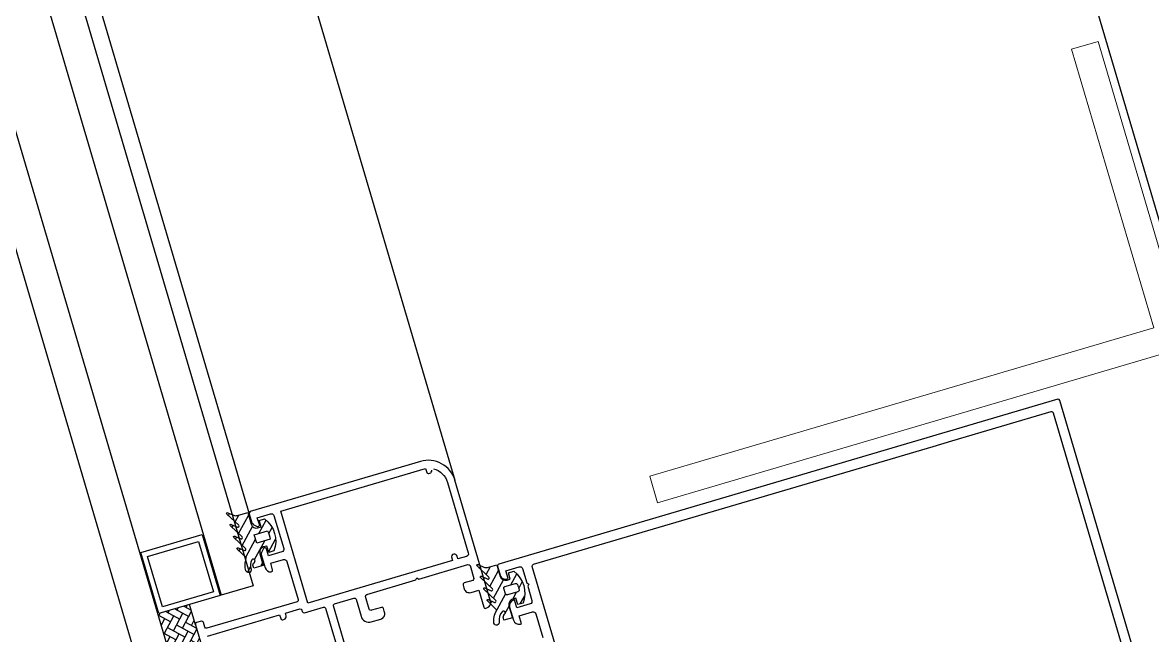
# Model space of a CAD drawing. Header units: millimetres. Extents: x 62878 to 70819, y -67946 to -61850.
# Drawn here: x 63554.8 to 63575.23, y -65183.98 to -65172.9 of the extents above; entities that cross this region are included whole.
import ezdxf

# ---------------------------------------------------------------- set-up
doc = ezdxf.new("R2010")
doc.units = ezdxf.units.MM
doc.layers.add('Dog_dos_yeni', color=63, linetype='Continuous', lineweight=5)
doc.layers.add('DOGRAMA', color=171, linetype='Continuous', lineweight=0)
pattern_1 = [(61.42665841833924, (63602.82817236294, -65288.32119574583), (0.1394151397588898, -0.07592747398675415), [])]

msp = doc.modelspace()

# ---------------------------------------------------------------- hatches: boundary and pattern name
at = {"layer": 'DOGRAMA', "lineweight": -2}
h = msp.add_hatch(dxfattribs=at)
h.set_pattern_fill('ANSI31', color=256, scale=0.05, angle=433.5057849383392, style=0)
h.set_pattern_definition(pattern_1)
edge = h.paths.add_edge_path(flags=16)
edge.add_arc((63558.87424238138, -65182.27559866034), 0.4000000000038048, 4.8896993946646035, 27.963617460120474, ccw=False)
edge.add_line((63559.27278663591, -65182.24150354062), (63559.03115095375, -65182.31274297232))
edge.add_line((63559.03115095375, -65182.31274297232), (63558.98590491007, -65182.15927377174))
edge.add_line((63558.98590491007, -65182.15927377174), (63559.22754059218, -65182.08803434003))
edge = h.paths.add_edge_path()
edge.add_arc((63558.87424238137, -65182.27559866024), 0.4999999999990584, -20.443239231993175, 53.29655605994901, ccw=False)
edge.add_line((63559.34275171478, -65182.45023830212), (63559.24683346442, -65182.47851707945))
edge.add_line((63559.24683346442, -65182.47851707945), (63559.21289893168, -65182.36341517899))
edge.add_line((63559.21289893168, -65182.36341517899), (63559.15534798144, -65182.38038244536))
edge.add_arc((63559.18362675876, -65182.47630069574), 0.1000000000141089, 106.4266584212516, 196.4266584200727)
edge.add_line((63559.08770850838, -65182.50457947307), (63559.14992181848, -65182.71559962387))
edge.add_line((63559.14992181848, -65182.71559962387), (63558.97726896781, -65182.76650142306))
edge.add_line((63558.97726896781, -65182.76650142306), (63558.96610467775, -65182.72863347865))
edge.add_arc((63559.0284515405, -65182.71025227342), 0.0649999999985563, 128.0173228785718, 196.4266583929179, ccw=False)
edge.add_arc((63558.96828464986, -65182.63329013892), 0.03268943073251056, 308.0173229070562, 501.8569375369903)
edge.add_arc((63559.1160195781, -65182.71118857348), 0.1992591642590569, 150.5104368921834, 200.7763440522311)
edge.add_arc((63558.88137466338, -65182.79474398067), 0.05002797728811228, -162.60118294476877, 14.912053351459804, ccw=False)
edge.add_arc((63559.14223964469, -65182.7131861247), 0.3233450412440361, 158.0409955201916, 197.3673056749299, ccw=False)
edge.add_arc((63558.82380371941, -65182.58479461863), 0.01999999999529629, 338.0409955219306, 406.4266584097233)
edge.add_line((63558.83758936998, -65182.57030476569), (63558.67817321745, -65182.41863618892))
edge.add_arc((63558.68851245537, -65182.4077687992), 0.01499999999522897, 66.42665846013938, 226.4266584540489, ccw=False)
edge.add_line((63558.69451129475, -65182.39402056565), (63558.80736011398, -65182.44326048727))
edge.add_arc((63558.81535856653, -65182.4249295092), 0.0200000000020181, 246.42665838291, 406.4266583795205)
edge.add_line((63558.82914421711, -65182.41043965626), (63558.61595990737, -65182.2076160381))
edge.add_arc((63558.62629914527, -65182.19674864839), 0.01499999998494241, 66.42665842355183, 226.4266584550274, ccw=False)
edge.add_line((63558.63229798467, -65182.18300041485), (63558.74514680393, -65182.2322403365))
edge.add_arc((63558.75314525644, -65182.21390935843), 0.01999999999037882, 246.4266584593285, 406.4266584686609)
edge.add_line((63558.766930907, -65182.19941950547), (63558.55374659725, -65181.99659588731))
edge.add_arc((63558.56408583517, -65181.98572849759), 0.01500000000050035, 66.42665849672687, 226.4266584732055, ccw=False)
edge.add_line((63558.57008467455, -65181.97198026403), (63558.6829334938, -65182.02122018568))
edge.add_arc((63558.69093194634, -65182.0028892076), 0.02000000000868687, 246.426658391246, 406.4266583938879)
edge.add_line((63558.70471759693, -65181.98839935465), (63558.49153328718, -65181.78557573649))
edge.add_arc((63558.5018725251, -65181.77470834678), 0.01500000000024417, 66.42665846013938, 226.4266584339137, ccw=False)
edge.add_line((63558.50787136448, -65181.76096011323), (63558.61316241753, -65181.80690231483))
edge.add_arc((63558.65315468021, -65181.71524742443), 0.1000000000422228, 246.4266584136851, 286.4266584125374)
edge.add_line((63558.68143345752, -65181.81116567484), (63558.86713404534, -65181.75641712021))
edge.add_line((63558.86713404534, -65181.75641712021), (63558.92934735542, -65181.96743727101))
edge.add_arc((63559.02526560579, -65181.93915849367), 0.100000000004266, 196.4266584316067, 286.4266584316067)
edge.add_line((63559.05354438312, -65182.03507674404), (63559.11109533328, -65182.01810947765))
edge.add_line((63559.11109533328, -65182.01810947765), (63559.07716080051, -65181.90300757725))
edge.add_line((63559.07716080051, -65181.90300757725), (63559.17307905092, -65181.8747287999))
h = msp.add_hatch(dxfattribs=at)
h.set_pattern_fill('ANSI31', color=256, scale=0.05, angle=433.5057849383392, style=0)
h.set_pattern_definition(pattern_1)
edge = h.paths.add_edge_path()
edge.add_arc((63563.17775868533, -65182.65406491281), 0.1000000000151853, 246.4266584387643, 286.4266584384251)
edge.add_line((63563.20603746268, -65182.74998316319), (63563.37205083462, -65182.70103882613))
edge.add_line((63563.37205083462, -65182.70103882613), (63563.43426414477, -65182.9120589769))
edge.add_arc((63563.53018239512, -65182.88378019963), 0.0999999999717901, 196.4266583979766, 286.4266583967977)
edge.add_line((63563.5584611724, -65182.97969844998), (63563.61601212263, -65182.96273118359))
edge.add_line((63563.61601212263, -65182.96273118359), (63563.58207758989, -65182.84762928316))
edge.add_line((63563.58207758989, -65182.84762928316), (63563.67799584025, -65182.81935050584))
edge.add_arc((63563.37915917072, -65183.22022036618), 0.499999999980179, -20.44323923023188, 53.2965560614561, ccw=False)
edge.add_line((63563.84766850411, -65183.39486000803), (63563.75175025374, -65183.42313878534))
edge.add_line((63563.75175025374, -65183.42313878534), (63563.71781572096, -65183.30803688489))
edge.add_line((63563.71781572096, -65183.30803688489), (63563.66026477076, -65183.32500415128))
edge.add_arc((63563.68854354805, -65183.42092240165), 0.09999999999889968, 106.4266584064359, 196.4266584104345)
edge.add_line((63563.59262529768, -65183.44920117896), (63563.65483860776, -65183.66022132974))
edge.add_line((63563.65483860776, -65183.66022132974), (63563.50187297293, -65183.70531891136))
edge.add_line((63563.50187297293, -65183.70531891136), (63563.4907086829, -65183.66745096697))
edge.add_arc((63563.55305554566, -65183.64906976173), 0.06500000001457178, 128.0173228847272, 196.4266583954423, ccw=False)
edge.add_arc((63563.49288865497, -65183.57210762722), 0.03268943076064904, 308.0173229494366, 501.8569375785259)
edge.add_arc((63563.65617728485, -65183.70371750017), 0.2424115900267567, 141.2291918111487, 186.735964219448)
edge.add_arc((63563.36709587531, -65183.74502495843), 0.05002797728108137, -162.60118294227698, 14.912053353604108, ccw=False)
edge.add_arc((63563.68869047475, -65183.71739369484), 0.3717812401555946, 149.9266374982406, 186.5781579880226, ccw=False)
edge.add_arc((63563.34840772453, -65183.52361210697), 0.01999999998713391, 338.0409955799263, 406.4266584693949)
edge.add_line((63563.36219337508, -65183.50912225402), (63563.20277722261, -65183.35745367724))
edge.add_arc((63563.21311646052, -65183.34658628754), 0.01499999997967103, 66.42665841243718, 226.4266584358708, ccw=False)
edge.add_line((63563.21911529991, -65183.332838054), (63563.33196411915, -65183.38207797562))
edge.add_arc((63563.33996257168, -65183.36374699754), 0.02000000000286723, 246.4266584294553, 406.4266584391921)
edge.add_line((63563.35374822224, -65183.3492571446), (63563.1405639125, -65183.14643352643))
edge.add_arc((63563.15090315042, -65183.13556613674), 0.01499999997941484, 66.4266583726062, 226.426658396579, ccw=False)
edge.add_line((63563.15690198982, -65183.1218179032), (63563.26975080904, -65183.17105782482))
edge.add_arc((63563.27774926158, -65183.15272684674), 0.02000000000577705, 246.4266584103506, 406.4266584089893)
edge.add_line((63563.29153491215, -65183.13823699379), (63563.0783506024, -65182.93541337566))
edge.add_arc((63563.08868984033, -65182.92454598595), 0.01499999999497279, 66.42665842030851, 226.4266584147571, ccw=False)
edge.add_line((63563.09468867972, -65182.9107977524), (63563.20753749896, -65182.96003767404))
edge.add_arc((63563.21553595149, -65182.94170669596), 0.020000000009536, 246.4266584377913, 406.4266584384582)
edge.add_line((63563.22932160206, -65182.927216843), (63563.01613729231, -65182.72439322485))
edge.add_arc((63563.02647653023, -65182.71352583514), 0.01500000000024417, 66.42665843466659, 226.4266584339137, ccw=False)
edge.add_line((63563.03247536963, -65182.69977760159), (63563.1377664227, -65182.74571980321))
edge = h.paths.add_edge_path(flags=16)
edge.add_line((63563.75342430683, -65183.19328325639), (63563.56484321816, -65183.24888104503))
edge.add_arc((63563.55635958496, -65183.22010556994), 0.02999999998058478, 196.4266584302207, 286.42665843022075, ccw=False)
edge.add_line((63563.52758410987, -65183.22858920314), (63563.49930533256, -65183.13267095273))
edge.add_arc((63563.52808080766, -65183.12418731952), 0.02999999999373641, 106.4266584529488, 196.4266584662776, ccw=False)
edge.add_line((63563.51959717445, -65183.09541184442), (63563.70817826314, -65183.03981405577))
edge.add_arc((63563.71666189632, -65183.06858953089), 0.03000000000644312, 24.19309257267912, 106.4266584011734, ccw=False)
edge.add_arc((63563.37915917069, -65183.22022036622), 0.4000000000470059, 8.660224255708783, 24.19309259206898, ccw=False)
edge.add_arc((63563.74494067363, -65183.16450778126), 0.03000000002188196, -73.57334159335699, 8.6602242320958, ccw=False)
h = msp.add_hatch(dxfattribs=at)
h.set_pattern_fill('AR-HBONE', color=256, scale=0.03, angle=433.5057849383392, style=0)
h.set_pattern_definition([(331.4266584183393, (63591.00504756624, -65169.33451714367), (0.1627786686581245, 0.04799067648917342), [0.359999999999998, -0.1199999999999995]), (61.42665841833924, (63591.11043223883, -65169.39191113976), (0.1627786686581245, 0.04799067648917342), [0.359999999999998, -0.1199999999999996])])
h.paths.add_polyline_path([(63557.88586498828, -65183.66167590517), (63557.81516804499, -65183.42188027926), (63557.23965854279, -65183.59155294317), (63557.45838861663, -65184.33345934704), (63558.03389811879, -65184.16378668319)])

# ---------------------------------------------------------------- linework, layer by layer
msp.add_lwpolyline([(68896.02066502631, -63031.43519410248), (69030.25944186504, -63071.18378898385), (69185.2789618937, -62547.65255934227), (68892.99857577804, -62461.10726346668, 1.044367817173394), (68063.1984222013, -62298.72991434322, 0.2043746373996395), (63106.96025407397, -62494.78258919505, 0.3539527355379972), (62932.93996584662, -62997.825353625), (63753.18486962488, -65779.59786478638), (64154.95366467919, -67142.15251756221), (65336.72250243354, -66792.62198400985), (65336.69978150922, -66829.11190277508), (65270.53542169294, -66829.0707046726, 0.6267890062731037), (65270.19918370779, -67369.07059999109), (65531.84452784718, -67369.23351688065, 0.9262424964682344), (66130.08755876668, -67369.60602071379), (66391.73290290477, -67369.76893760463, 0.6267427171847498), (66392.06914089088, -66829.76904228561), (66326.14716633759, -66829.72799510749), (66326.16988726193, -66793.2380763422), (67506.155742504, -67144.12829054108), (68467.02457055586, -63899.0863823687), (68625.20366853199, -63946.03714330423), (68896.02440533682, -63031.42256234252)], format="xyb")
at = {"layer": 'Dog_dos_yeni'}
msp.add_lwpolyline([(63579.05384865858, -65189.54580433117), (63574.24645651489, -65173.23970176875), (63573.76686526302, -65173.38109565534), (63575.25150107215, -65178.4168037996), (63566.13926728725, -65181.10328764463), (63566.2806611738, -65181.58287889643), (63575.39289495868, -65178.89639505143), (63576.94822771106, -65184.17189882165), (63567.8359939262, -65186.85838266667), (63567.9773878128, -65187.33797391847), (63577.08962159768, -65184.65149007346), (63578.57425740677, -65189.68719821775), (63579.05384865858, -65189.54580433117)], close=True, dxfattribs=at)
at = {"layer": 'DOGRAMA', "lineweight": -2}
for p, q in [((63532.0564659376, -65098.17315785646), (63557.94097222017, -65185.97032555225)), ((63531.50923521275, -65098.43874877071), (63557.33718394071, -65186.04407996581)), ((63538.58563565502, -65099.66779587326), (63562.61505414563, -65181.17272634497)), ((63534.48430812164, -65100.04291247386), (63558.96618704942, -65183.08253495145)), ((63533.90879861947, -65100.21258513776), (63558.39067754721, -65183.25220761535)), ((63535.13120334471, -65101.17623792159), (63558.8948013285, -65181.77953683982)), ((63558.96618704938, -65183.08253495146), (63558.39067754718, -65183.25220761534)), ((63557.9226273988, -65183.78636963064), (63557.81516804496, -65183.42188027927))]:
    msp.add_line(p, q, dxfattribs=at)
msp.add_lwpolyline([(63106.96025406403, -62494.78258919895, 0.3543721987269005), (62933.15620980137, -62998.55872174344), (63684.77611127552, -65547.59690673709)], format="xyb", dxfattribs=at)
at = {"layer": 'DOGRAMA', "lineweight": -2, "ltscale": 0.5}
for points in [[(63574.95068212723, -65184.46890326694), (63573.55371052784, -65179.73054169879, 0.4142135623729288), (63573.51645141951, -65179.71024985686), (63563.40666783084, -65182.69083298599, 0.4142135623732619), (63563.38637598894, -65182.72809209429), (63563.43444991034, -65182.8911531199, 0.4142135623730951), (63563.55864693803, -65182.95879259295), (63563.57783058808, -65182.9531368375), (63563.53541242211, -65182.80925946192), (63563.77520804803, -65182.73856251864, -0.4142135623730951), (63563.83730656189, -65182.77238225519), (63563.91365926067, -65183.03136153116), (63563.95091836895, -65183.05165337308), (63563.93062652701, -65183.08891248137), (63564.00697922579, -65183.3478917574, -0.4142135623730951), (63563.97315948923, -65183.40999027125), (63563.73336386335, -65183.48068721454), (63563.69094569737, -65183.33680983899), (63563.67176204732, -65183.34246559443, 0.4142135623728953), (63563.60412257424, -65183.46666262213), (63563.67481951757, -65183.70645824801, 0.4142135623729619), (63563.79901654518, -65183.77409772108), (63563.81820019532, -65183.76844196561), (63563.77578202931, -65183.62456459006), (63564.01557765523, -65183.5538676468, -0.4142135623731395), (63564.07767616907, -65183.5876873833), (63564.20404243867, -65184.01630674508)], [(63560.93312493389, -65185.19242958358), (63560.41845118674, -65183.44671742686, -0.4142135623730951), (63560.43874302867, -65183.40945831857), (63560.78884464248, -65183.30624078137, -0.4142135623730951), (63560.8261037508, -65183.32653262326), (63560.91659583819, -65183.63347102446, 0.4142135623730951), (63561.10289137974, -65183.73493023402), (63561.27554423042, -65183.68402843487, 0.4142135623730951), (63561.34318370345, -65183.5598314072), (63561.33752794802, -65183.54064775711), (63561.32338855931, -65183.4926886319, 0.4142135623730951), (63561.28612945106, -65183.47239679001), (63561.10388477532, -65183.5261264669, -0.4142135623730951), (63561.06662566704, -65183.50583462499), (63560.99875660145, -65183.27563082411, -0.4142135623730951), (63561.01904844342, -65183.23837171582), (63561.90629225928, -65182.97679302563), (63561.92658410122, -65182.93953391732), (63561.96384320949, -65182.95982575924), (63562.8510870254, -65182.69824706907, -0.4142135623730951), (63562.88834613372, -65182.71853891095), (63562.95621519924, -65182.94874271189, -0.4142135623730951), (63562.93592335735, -65182.98600182016), (63562.78245415675, -65183.03124786388, 0.4142135623730951), (63562.76216231487, -65183.06850697218), (63562.77630170351, -65183.11646609736), (63562.78195745896, -65183.13564974745, 0.4142135623730951), (63562.90615448663, -65183.2032892205), (63563.04523594968, -65183.16228499338), (63563.13572803709, -65183.46922339455, 0.4142135623730951), (63563.17298714542, -65183.48951523649), (63563.19217079547, -65183.48385948098, 0.4142135623730951), (63563.25981026852, -65183.35966245332), (63562.6150541457, -65181.17272634494, 0.4142135623730951), (63561.9940690073, -65180.83452897969), (63558.91509317049, -65181.74227773154, 0.4142135623730951), (63558.89480132857, -65181.77953683984), (63558.94267447071, -65181.9419168459, 0.1991096956269791), (63558.9667230422, -65181.97168110653), (63559.03760228584, -65182.01028295376, 0.6680969080520953), (63559.07825586166, -65181.97744631003), (63559.04100988406, -65181.85111238249), (63559.28080550998, -65181.78041543921, -0.4142135623730951), (63559.34290402386, -65181.81423517573), (63559.51823244317, -65182.40892832796, -0.4142135623730951), (63559.48441270668, -65182.47102684181), (63559.24461708076, -65182.54172378511), (63559.20736827526, -65182.41538026571, 0.6680969080520438), (63559.15540318854, -65182.40984960934), (63559.11680134126, -65182.48072885306, 0.1989616347782854), (63559.11274869322, -65182.51878838724), (63559.1834484644, -65182.75859360503, 0.3728392455561729), (63559.2936522693, -65182.82928715031, 0.4568501953068724), (63559.31814190176, -65182.79111123606), (63559.284207369, -65182.67600933563), (63559.51441116989, -65182.60814027007, -0.4142135623730951), (63559.57650968373, -65182.6419600066), (63559.78011688042, -65183.33257140924, -0.4142135623730951), (63559.7598250385, -65183.36983051753), (63558.12921478225, -65183.85056973192, -0.4142135623730951), (63558.09195567394, -65183.83027788998), (63558.06650477433, -65183.74395146467, 0.4142135623730951), (63558.02924566599, -65183.72365962276), (63557.9429192407, -65183.74911052233, 0.4142135623730951), (63557.9226273988, -65183.78636963064), (63558.50799808926, -65185.77187741322, 0.4142135623730951)], [(63562.22752870795, -65180.96609166103, -0.2621398995659221), (63562.48076859519, -65181.2123166332), (63562.8568763335, -65182.48802936311, -0.4142135623730951), (63562.82305659696, -65182.55012787691), (63562.66958739637, -65182.5953739206), (63562.65544800775, -65182.54741479545, 0.4142135623730951), (63562.59334949387, -65182.51359505892), (63562.5741658438, -65182.51925081438, 0.4142135623730951), (63562.5538740019, -65182.55650992268), (63562.57366914604, -65182.62365269792), (63559.95510091099, -65183.39566331865), (63559.46587806341, -65181.73627758732), (63562.08444629846, -65180.96426696658), (63562.1042414426, -65181.03140974186, 0.4142135623730951), (63562.14150055087, -65181.05170158375), (63562.16068420094, -65181.04604582829, 0.3618128521052944), (63562.1962718405, -65180.99286916855)]]:
    msp.add_lwpolyline(points, format="xyb", dxfattribs=at)
msp.add_lwpolyline([(63571.26531520987, -65180.56159336311), (63571.60102908615, -65180.46261764249), (63573.39470036806, -65179.93380450668, -0.4142135623730953), (63573.43195947631, -65179.95409634862), (63574.72712747743, -65184.34715221544, -0.4142135623730951), (63574.70683563549, -65184.38441132374), (63572.91316435365, -65184.91322445955), (63572.57745047737, -65185.01220018016), (63565.34521439968, -65187.14441998981, -0.4142135623730951), (63565.30795529136, -65187.12412814786), (63564.01278729031, -65182.73107228105, -0.4142135623722071), (63564.03307913218, -65182.69381317277)], format="xyb", close=True, dxfattribs=at)
at = {"layer": 'DOGRAMA', "lineweight": -2}
for points in [[(63559.17307905092, -65181.8747287999, -0.3333333333332296), (63559.34275171478, -65182.45023830212), (63559.24683346442, -65182.47851707945), (63559.21289893168, -65182.36341517899), (63559.15534798144, -65182.38038244536, 0.4142135623730951), (63559.08770850838, -65182.50457947307), (63559.14992181848, -65182.71559962387), (63558.97726896781, -65182.76650142306), (63558.96610467775, -65182.72863347865, -0.3076847592325949), (63558.9884180603, -65182.65904367587, 1.128701775595035), (63558.94257535905, -65182.61310025908, 0.2229122392588673), (63558.92971779669, -65182.78186997687, -0.9785310008372164), (63558.83363564104, -65182.809703401, -0.1732976222504512), (63558.84235275242, -65182.59227348045, 0.3075716929246892), (63558.83758936998, -65182.57030476569), (63558.67817321745, -65182.41863618892, -0.8390996311771624), (63558.69451129475, -65182.39402056565), (63558.80736011398, -65182.44326048727, 0.8390996311772869), (63558.82914421711, -65182.41043965626), (63558.61595990737, -65182.2076160381, -0.8390996311771624), (63558.63229798467, -65182.18300041485), (63558.74514680393, -65182.2322403365, 0.839099631177325), (63558.766930907, -65182.19941950547), (63558.55374659725, -65181.99659588731, -0.8390996311769768), (63558.57008467455, -65181.97198026403), (63558.6829334938, -65182.02122018568, 0.8390996311770358), (63558.70471759693, -65181.98839935465), (63558.49153328718, -65181.78557573649, -0.8390996311781366), (63558.50787136448, -65181.76096011323), (63558.61316241753, -65181.80690231483, 0.1763269807084491), (63558.68143345752, -65181.81116567484), (63558.86713404534, -65181.75641712021), (63558.92934735542, -65181.96743727101, 0.4142135623728453), (63559.05354438312, -65182.03507674404), (63559.11109533328, -65182.01810947765), (63559.07716080051, -65181.90300757725)], [(63559.22754059218, -65182.08803434003, -0.1010205144335734), (63559.27278663591, -65182.24150354062), (63559.03115095375, -65182.31274297232), (63558.98590491007, -65182.15927377174)], [(63559.22754059218, -65182.08803434003, -0.1010205144335734), (63559.27278663591, -65182.24150354062), (63559.03115095378, -65182.31274297234), (63558.98590491007, -65182.15927377174)], [(63563.1377664227, -65182.74571980321, 0.176326980708443), (63563.20603746268, -65182.74998316319), (63563.37205083462, -65182.70103882613), (63563.43426414477, -65182.9120589769, 0.4142135623726288), (63563.5584611724, -65182.97969844998), (63563.61601212263, -65182.96273118359), (63563.58207758989, -65182.84762928316), (63563.67799584025, -65182.81935050584, -0.3333333333332321), (63563.84766850411, -65183.39486000803), (63563.75175025374, -65183.42313878534), (63563.71781572096, -65183.30803688489), (63563.66026477076, -65183.32500415128, 0.4142135623730951), (63563.59262529768, -65183.44920117896), (63563.65483860776, -65183.66022132974), (63563.50187297293, -65183.70531891136), (63563.4907086829, -65183.66745096697, -0.3076847592325163), (63563.51302206545, -65183.59786116418, 1.128701775594264), (63563.46717936413, -65183.55191774739, 0.2012120834862478), (63563.41543900861, -65183.73215095463, -0.9785310008383128), (63563.31935685298, -65183.75998437876, -0.1612998685773607), (63563.36695675754, -65183.53109096877, 0.3075716929248266), (63563.36219337508, -65183.50912225402), (63563.20277722261, -65183.35745367724, -0.8390996311771568), (63563.21911529991, -65183.332838054), (63563.33196411915, -65183.38207797562, 0.8390996311749109), (63563.35374822224, -65183.3492571446), (63563.1405639125, -65183.14643352643, -0.8390996311813727), (63563.15690198982, -65183.1218179032), (63563.26975080904, -65183.17105782482, 0.8390996311751685), (63563.29153491215, -65183.13823699379), (63563.0783506024, -65182.93541337566, -0.8390996311750223), (63563.09468867972, -65182.9107977524), (63563.20753749896, -65182.96003767404, 0.8390996311790603), (63563.22932160206, -65182.927216843), (63563.01613729231, -65182.72439322485, -0.8390996311813727), (63563.03247536963, -65182.69977760159)], [(63563.75342430683, -65183.19328325639), (63563.56484321816, -65183.24888104503, -0.414213562374205), (63563.52758410987, -65183.22858920314), (63563.49930533256, -65183.13267095273, -0.4142135623730951), (63563.51959717445, -65183.09541184442), (63563.70817826314, -65183.03981405577, -0.3750467088372598), (63563.74402698219, -65183.05629513884, -0.0678788880673013), (63563.77459863335, -65183.15999054465, -0.3750467088370437)]]:
    msp.add_lwpolyline(points, format="xyb", close=True, dxfattribs=at)
for points in [[(63557.25884219286, -65183.58589718772), (63556.93363625374, -65182.48283730847), (63558.04628795801, -65182.1548034916), (63558.37149389713, -65183.25786337083)], [(63557.32648166591, -65183.46170016001), (63557.0578332814, -65182.55047678153), (63557.97864848491, -65182.27900051929), (63558.24729686946, -65183.19022389776)]]:
    msp.add_lwpolyline(points, close=True, dxfattribs=at)
at = {"layer": 'DOGRAMA', "linetype": 'ByBlock', "lineweight": -2}
msp.add_lwpolyline([(63558.14002959537, -65183.99333891562), (63559.4445178004, -65183.60874754413), (63559.46431294448, -65183.67589031937, 0.4142135623730951), (63559.5015720528, -65183.69618216129), (63559.53034752789, -65183.68769852813, 0.4142135623730951), (63559.56416726442, -65183.62560001425), (63559.55002787579, -65183.57764088908), (63559.80900715174, -65183.50128819032, -0.4142135623730951), (63559.84626626005, -65183.52158003226), (63559.85474989328, -65183.55035550735, 0.4142135623730951), (63559.89200900156, -65183.57064734928), (63560.23731470288, -65183.46884375092, -0.4142135623730951), (63560.27457381121, -65183.48913559284), (63560.6337142831, -65184.70729737249, -0.4142135623730951)], format="xyb", dxfattribs=at)

doc.saveas('drawing.dxf')
